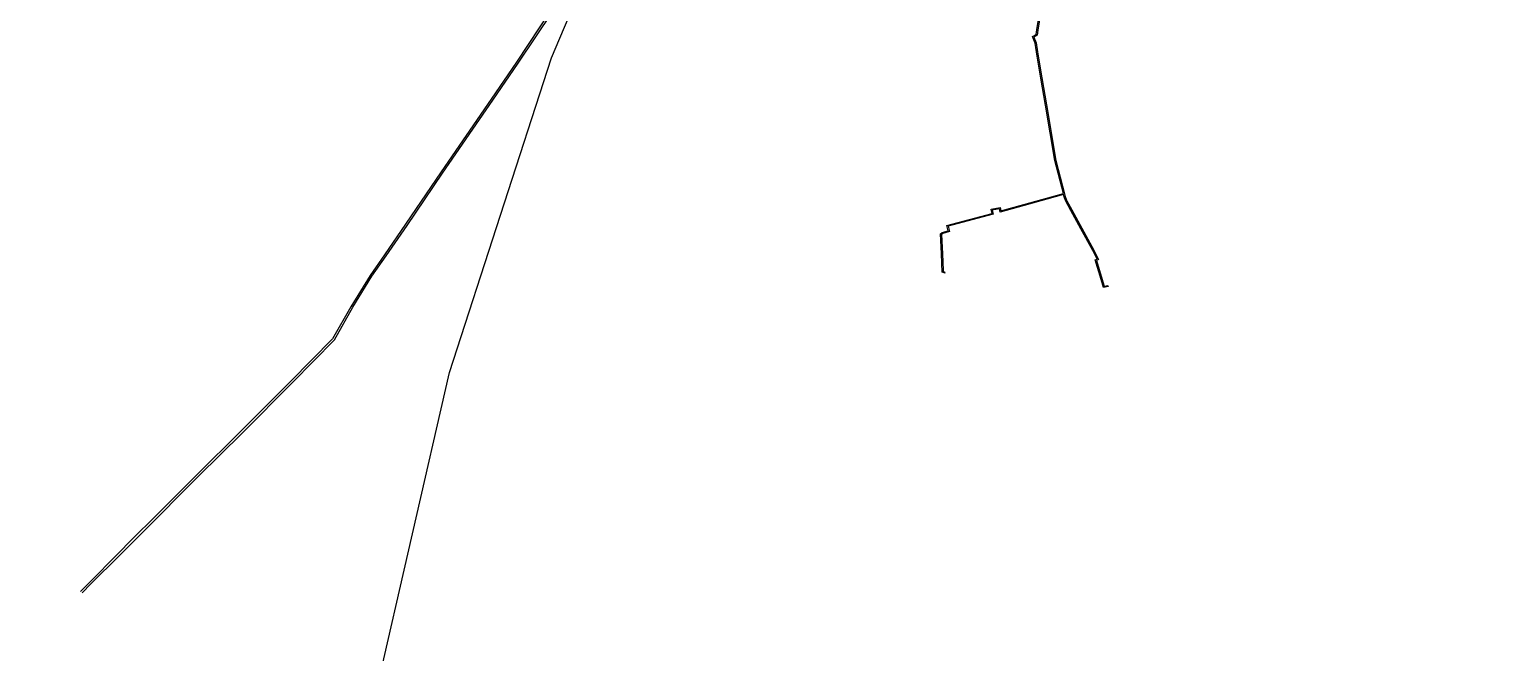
# Model space of a CAD drawing. Header units: metres. Extents: x -1448899 to 1563798, y -293564 to 398817.
# Drawn here: x 37590 to 43372, y 32830 to 35296 of the extents above; entities that cross this region are included whole.
import ezdxf

# ---------------------------------------------------------------- set-up
doc = ezdxf.new("R2010")
doc.units = ezdxf.units.M
for name, color, linetype in [('T', 1, 'Continuous'), ('Z', 30, 'Continuous'), ('Газопроводы', 7, 'Continuous'), ('кадастр', 7, 'Continuous')]:
    doc.layers.add(name, color=color, linetype=linetype)

# ---------------------------------------------------------------- blocks, each defined once
blk = doc.blocks.new('A$C0BB7152E')
at = {"layer": 'T', "linetype": 'Continuous'}
for points in [[(1532063.54, 385880.4), (1531928.37, 385674.27), (1531829.26, 385526.89), (1531634.06, 385238.06), (1531494.86, 385029.49), (1531412.91, 384908.42), (1531356.91, 384826.02), (1531280.94, 384701.16), (1531209.43, 384573.63), (1531046.13, 384405.69), (1530847.2, 384204.19), (1530678.72, 384033.53), (1530612.12, 383966.79), (1530517.05, 383870.18), (1530421.87, 383773.96), (1530366.93, 383717.21), (1530255.24, 383603.07), (1530220.3, 383567.14)], [(1530226.3, 383561.66), (1530261.1, 383597.49), (1530373.09, 383711.41), (1530429.48, 383768.24), (1530523.8, 383864.26), (1530617.36, 383960.75), (1530683.86, 384027.23), (1530854.22, 384197.87), (1531052.19, 384399.88), (1531216.99, 384569.89), (1531288.5, 384699.77), (1531363.62, 384823.15), (1531419.63, 384904.59), (1531501.52, 385024.93), (1531639.32, 385232.54), (1531836.33, 385523.38), (1531934.83, 385669.49), (1532071.49, 385875.31)]]:
    blk.add_lwpolyline(points, dxfattribs=at)
at = {"layer": 'Z', "linetype": 'Continuous'}
for points in [[(1532066.67, 375431.54), (1531673.18, 376679.56), (1531389.95, 377957.12), (1531219.14, 379254.51), (1531162.06, 380561.85), (1531219.14, 381869.18), (1531389.95, 383166.57), (1531673.18, 384444.13), (1532066.67, 385692.15), (1532567.45, 386901.12), (1533171.68, 388061.85), (1533874.78, 389165.49), (1534671.4, 390203.66)], [(1534001.99, 385890.23), (1533990.56, 385817.06), (1533987.7, 385796.11), (1533974, 385789.28), (1533983.76, 385766.39), (1533992.61, 385713.94), (1534007.82, 385628.01), (1534026.89, 385521.4), (1534065.37, 385302.2), (1534100.68, 385170.75), (1534103.36, 385159.38), (1534109.17, 385145.09), (1534110.29, 385142.58), (1534130.43, 385106.48), (1534169.93, 385034.31), (1534218.07, 384948.6), (1534237.84, 384911.62), (1534229.23, 384907.51), (1534251.89, 384833.12), (1534260.22, 384806.07), (1534275.22, 384809.56), (1534276.13, 384805.66), (1534257.49, 384801.32), (1534248.06, 384831.95), (1534224.33, 384909.86), (1534232.41, 384913.31), (1534214.57, 384946.66), (1534166.45, 385032.33), (1534126.93, 385104.55), (1534106.73, 385140.75), (1534105.33, 385143.72), (1534099.65, 385158.15), (1534097.3, 385167.87), (1533941.73, 385122.71), (1533847.04, 385095.79), (1533844.21, 385108.87), (1533815.6, 385103.56), (1533819.87, 385087.68), (1533640.99, 385038.25), (1533646.76, 385017.46), (1533620.41, 385009.41), (1533615.21, 385005.8), (1533619.59, 384929.3), (1533622.61, 384862.66), (1533622.68, 384859.42), (1533628.73, 384858.02), (1533630.28, 384853.06), (1533627.02, 384854.16), (1533618.82, 384856.29), (1533615.6, 384929.09), (1533611.08, 385007.79), (1533618.64, 385013.05), (1533641.87, 385020.16), (1533636.05, 385041.05), (1533814.97, 385090.47), (1533810.61, 385106.69), (1533847.29, 385113.52), (1533850.04, 385100.83), (1533940.63, 385126.55), (1534096.26, 385171.73), (1534061.45, 385301.36), (1534022.95, 385520.7), (1534003.88, 385627.3), (1533988.67, 385713.27), (1533979.89, 385765.29), (1533968.86, 385791.16), (1533984.01, 385798.74), (1533986.6, 385817.64), (1533998.06, 385890.99)]]:
    blk.add_lwpolyline(points, dxfattribs=at)
blk = doc.blocks.new('A$C0ab4c2d5')
at = {"layer": 'кадастр', "rotation": 359.5536696139991}
blk.add_blockref('A$C0BB7152E', (-1535830.4, -375345.2), dxfattribs=at)

msp = doc.modelspace()

# ---------------------------------------------------------------- linework, layer by layer
at = {"layer": 'Газопроводы', "color": 6, "lineweight": 200}
msp.add_circle((43176.1, 37750), 11368.9, dxfattribs=at)

# ---------------------------------------------------------------- next in the draw order: block references
at = {"layer": 'Газопроводы', "rotation": 359.9999655066117}
msp.add_blockref('A$C0ab4c2d5', (40461.1, 36782.2), dxfattribs=at)

doc.saveas('drawing.dxf')
